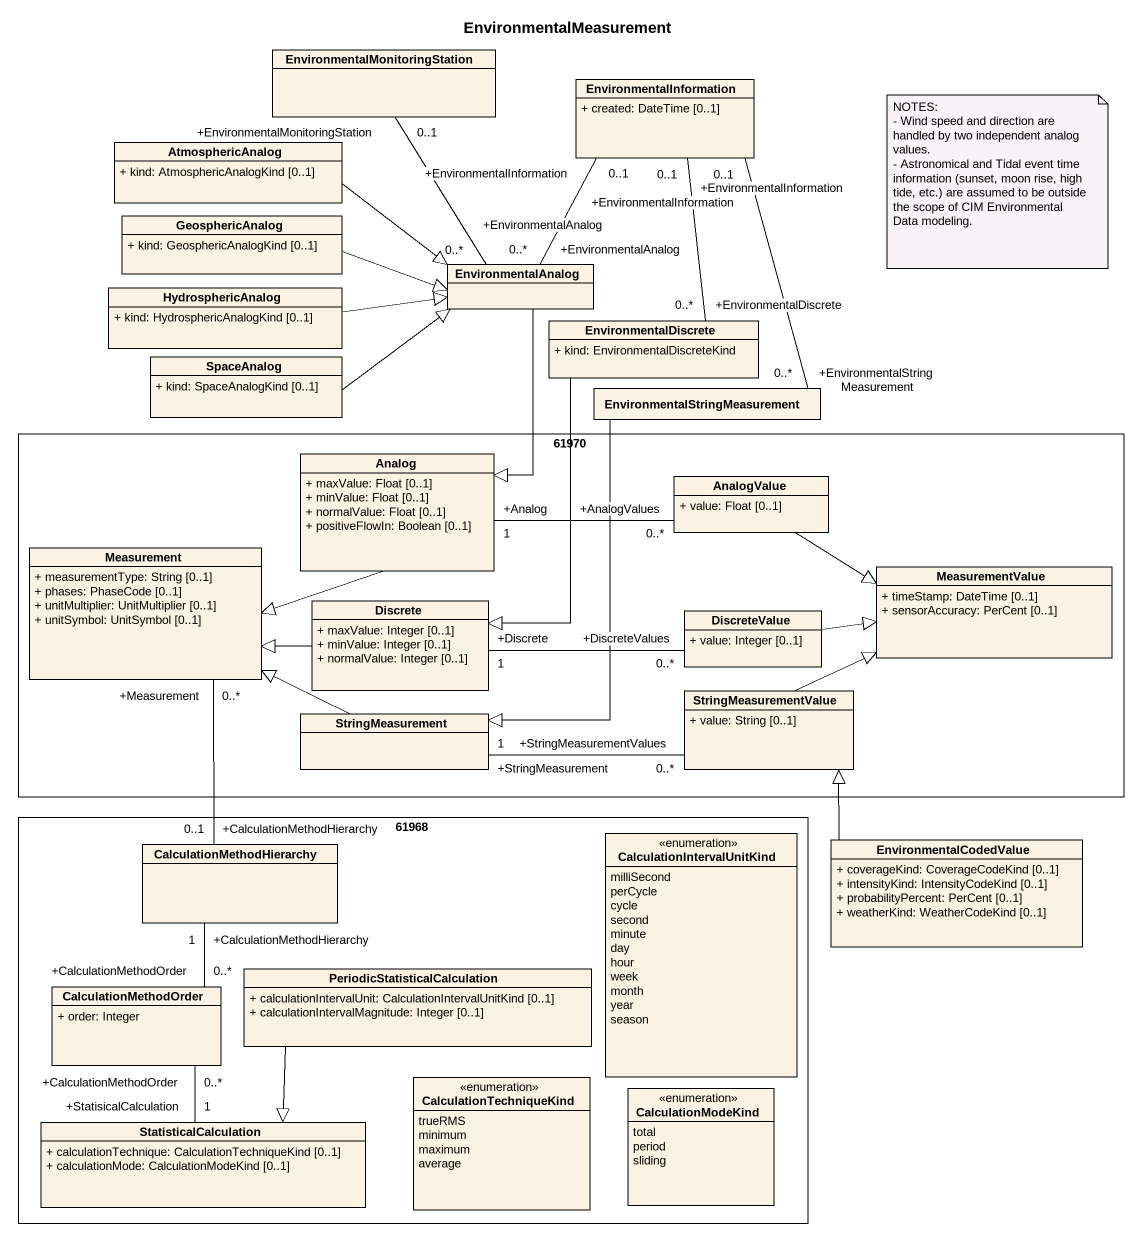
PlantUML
@startuml
title EnvironmentalMeasurement
hide circle
hide empty members
skinparam classAttributeIconSize 0
class "EnvironmentalMonitoringStation" as EnvironmentalMonitoringStati
class EnvironmentalInformation {
  + created: DateTime [0..1]
}
class AtmosphericAnalog {
  + kind: AtmosphericAnalogKind [0..1]
}
class GeosphericAnalog {
  + kind: GeosphericAnalogKind [0..1]
}
class EnvironmentalAnalog
class HydrosphericAnalog {
  + kind: HydrosphericAnalogKind [0..1]
}
class SpaceAnalog {
  + kind: SpaceAnalogKind [0..1]
}
class EnvironmentalDiscrete {
  + kind: EnvironmentalDiscreteKind
}
class "EnvironmentalStringMeasurement" as EnvironmentalStringMeasureme
rectangle "61970" as r61970 {
  class Analog {
    + maxValue: Float [0..1]
    + minValue: Float [0..1]
    + normalValue: Float [0..1]
    + positiveFlowIn: Boolean [0..1]
  }
  class AnalogValue {
    + value: Float [0..1]
  }
  class Measurement {
    + measurementType: String [0..1]
    + phases: PhaseCode [0..1]
    + unitMultiplier: UnitMultiplier [0..1]
    + unitSymbol: UnitSymbol [0..1]
  }
  class MeasurementValue {
    + timeStamp: DateTime [0..1]
    + sensorAccuracy: PerCent [0..1]
  }
  class Discrete {
    + maxValue: Integer [0..1]
    + minValue: Integer [0..1]
    + normalValue: Integer [0..1]
  }
  class DiscreteValue {
    + value: Integer [0..1]
  }
  class StringMeasurement
  class StringMeasurementValue {
    + value: String [0..1]
  }
}
rectangle "61968" as r61968 {
  class CalculationMethodHierarchy
  enum CalculationIntervalUnitKind {
    milliSecond
    perCycle
    cycle
    second
    minute
    day
    hour
    week
    month
    year
    season
  }
  class "PeriodicStatisticalCalculation" as PeriodicStatisticalCalculati {
    + calculationIntervalUnit: CalculationIntervalUnitKind [0..1]
    + calculationIntervalMagnitude: Integer [0..1]
  }
  class CalculationMethodOrder {
    + order: Integer
  }
  enum CalculationTechniqueKind {
    trueRMS
    minimum
    maximum
    average
  }
  class StatisticalCalculation {
    + calculationTechnique: CalculationTechniqueKind [0..1]
    + calculationMode: CalculationModeKind [0..1]
  }
  enum CalculationModeKind {
    total
    period
    sliding
  }
}
class EnvironmentalCodedValue {
  + coverageKind: CoverageCodeKind [0..1]
  + intensityKind: IntensityCodeKind [0..1]
  + probabilityPercent: PerCent [0..1]
  + weatherKind: WeatherCodeKind [0..1]
}
AtmosphericAnalog -right-|> EnvironmentalAnalog
GeosphericAnalog -right-|> EnvironmentalAnalog
EnvironmentalAnalog "+EnvironmentalAnalog\n0..*" -up- "+EnvironmentalMonitoringStation\n0..1" EnvironmentalMonitoringStati
EnvironmentalAnalog "+EnvironmentalAnalog\n0..*" -up- "+EnvironmentalInformation\n0..1" EnvironmentalInformation
EnvironmentalAnalog --|> Analog
HydrosphericAnalog -right-|> EnvironmentalAnalog
SpaceAnalog -right-|> EnvironmentalAnalog
EnvironmentalDiscrete "+EnvironmentalDiscrete\n0..*" -up- "+EnvironmentalInformation\n0..1" EnvironmentalInformation
EnvironmentalDiscrete --|> Discrete
EnvironmentalStringMeasureme "+EnvironmentalStringMeasurement\n0..*" -up- "+EnvironmentalInformation\n0..1" EnvironmentalInformation
EnvironmentalStringMeasureme --|> StringMeasurement
Analog "+Analog\n1" -right- "+AnalogValues\n0..*" AnalogValue
Analog -left-|> Measurement
AnalogValue -right-|> MeasurementValue
Measurement "+Measurement\n0..*" -- "+CalculationMethodHierarchy\n0..1" CalculationMethodHierarchy
Discrete -left-|> Measurement
Discrete "+Discrete\n1" -right- "+DiscreteValues\n0..*" DiscreteValue
DiscreteValue -right-|> MeasurementValue
StringMeasurement -left-|> Measurement
StringMeasurementValue -right-|> MeasurementValue
StringMeasurementValue "+StringMeasurementValues\n0..*" -left- "+StringMeasurement\n1" StringMeasurement
EnvironmentalCodedValue -up-|> StringMeasurementValue
PeriodicStatisticalCalculati --|> StatisticalCalculation
CalculationMethodOrder "+CalculationMethodOrder\n0..*" -up- "+CalculationMethodHierarchy\n1" CalculationMethodHierarchy
StatisticalCalculation "+StatisicalCalculation\n1" -up- "+CalculationMethodOrder\n0..*" CalculationMethodOrder
note as N1
  NOTES:
  - Wind speed and direction are handled by two independent analog values.
  - Astronomical and Tidal event time information (sunset, moon rise, high tide, etc.) are assumed to be outside the scope of CIM Environmental Data modeling.
end note
@enduml
